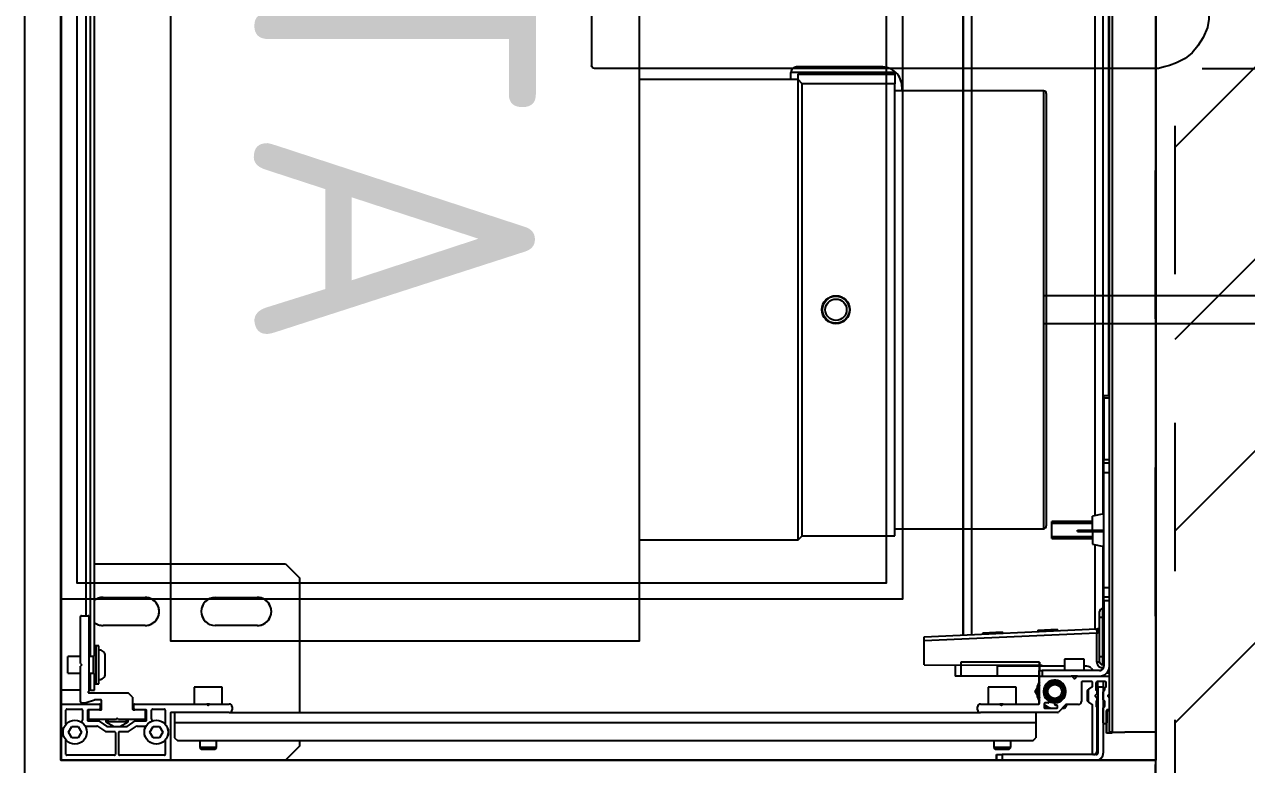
# Model space of a CAD drawing. Header units: centimetres. Extents: x 2191 to 12545, y -680 to 18662.
# Drawn here: x 10894.77 to 10938.32, y 4044.76 to 4071.12 of the extents above; entities that cross this region are included whole.
import ezdxf

# ---------------------------------------------------------------- set-up
doc = ezdxf.new("R2010")
doc.units = ezdxf.units.CM
doc.linetypes.add('Style de ligne -1', pattern=[0.41664, 0.20828, -0.20836])
doc.linetypes.add('VW-01', pattern=[0.41656, 0.20828, -0.20828])
for name, color, linetype in [('B Aménagement intérieur', 252, 'Continuous'), ('B Faux plafonds', 252, 'Continuous'), ('B Faux plafonds_Hatch', 252, 'Continuous'), ('B Général', 252, 'Continuous'), ('C ANNOTATIONS-prestations', 252, 'Continuous'), ('D SURFACES-shab', 252, 'Continuous'), ('F REMPLISSAGE-vert clair', 252, 'Continuous'), ('F REMPLISSAGE-vert foncé', 252, 'Continuous'), ('MTI900_Alu', 252, 'Continuous'), ('prlm-CHAUFF', 4, 'Continuous')]:
    doc.layers.add(name, color=color, linetype=linetype)
doc.styles.get("Standard").update_dxf_attribs({"font": 'isocp.shx', "height": 15})

# ---------------------------------------------------------------- blocks, each defined once
blk = doc.blocks.new('B 70.200_wc-2')
at = {"layer": 'B Général', "linetype": 'Continuous'}
for p, q in [((-24.9, 0.1), (24.9, 0.1)), ((25, -20.1), (25, 0))]:
    blk.add_line(p, q, dxfattribs=at)
at = {"layer": 'B Général', "linetype": 'Continuous', "flags": 128}
blk.add_lwpolyline([(-25, -20.1), (-24.9, -20.6), (-24.75, -20.9), (-24.55, -21.2), (-24.3, -21.45), (-23.9, -21.7), (-23.4, -21.85), (-23.15, -21.9), (23.25, -21.9), (23.55, -21.85), (23.9, -21.7), (24.2, -21.5), (24.45, -21.3), (24.65, -21.05), (24.8, -20.75), (24.9, -20.5), (24.95, -20.3), (25, -20.1)], dxfattribs=at)
at = {"layer": 'B Général', "linetype": 'Continuous'}
blk.add_arc((24.9, 0), 0.1, 0, 90, dxfattribs=at)
blk = doc.blocks.new('B 70.Groupe-2-1')
at = {"layer": 'B Général', "xscale": -1, "rotation": 270}
blk.add_blockref('B 70.200_wc-2', (35.5, 7.5), dxfattribs=at)
blk = doc.blocks.new('B 70.WC-plan-PMR')
at = {"layer": 'B Général', "linetype": 'Style de ligne -1', "ltscale": 25.4, "flags": 128}
blk.add_lwpolyline([(-114.5, 112.5), (15.5, 112.5), (15.5, 32.5), (-114.5, 32.5)], close=True, dxfattribs=at)
at = {"layer": 'B Général'}
blk.add_blockref('B 70.Groupe-2-1', (0, 0), dxfattribs=at)
blk = doc.blocks.new('B 70.Groupe-13-1')
at = {"layer": 'B Faux plafonds_Hatch', "linetype": 'Continuous'}
h = blk.add_hatch(dxfattribs=at)
h.set_pattern_fill('F_P__SOFFITE', color=256, style=0, pattern_type=2)
h.set_pattern_definition([(45, (0, 0.2205), (-3.5277778, 3.3072917), [])])
h.paths.add_polyline_path([(10935.773, 4134.411), (11065.081, 4134.411), (11065.081, 3989.561), (10935.773, 3989.561)])
at = {"layer": 'B Faux plafonds', "linetype": 'VW-01', "ltscale": 25.4, "flags": 128}
blk.add_lwpolyline([(10935.773, 4134.411), (11065.081, 4134.411), (11065.081, 3989.561), (10935.773, 3989.561)], close=True, dxfattribs=at)
at = {"layer": 'D SURFACES-shab', "lineweight": 18, "flags": 128}
blk.add_lwpolyline([(10935.081, 4134.34), (11065.081, 4134.34), (11065.081, 3989.561), (10935.081, 3989.561)], close=True, dxfattribs=at)
at = {"layer": 'B Général', "rotation": 180}
blk.add_blockref('B 70.WC-plan-PMR', (10950.581, 4102.061), dxfattribs=at)
blk = doc.blocks.new('B 70.Gaine 150_70')
at = {"layer": 'B Général', "linetype": 'Continuous'}
blk.add_line((18.5, 36.305), (-69, 36.305), dxfattribs=at)
at = {"layer": 'B Général', "linetype": 'Continuous', "flags": 128}
for points in [[(-70, 36.305), (19.5, 36.305), (19.5, -2.715), (-70, -2.715)], [(-70, -2.7), (-70, 36.3), (19.5, 36.3), (19.5, -2.7)]]:
    blk.add_lwpolyline(points, close=True, dxfattribs=at)
at = {"layer": 'C ANNOTATIONS-prestations'}
for p, q in [((18.5, 36.305), (18.5, 35.205)), ((18.5, 34.755), (18.5, 35.205)), ((-69, 34.755), (18.5, 34.755)), ((18.5, 34.655), (-69, 34.655)), ((6.5, 34.635), (-22.817, 34.635)), ((10.724, 34.435), (-22.75, 34.435)), ((6.5, 34.455), (6.5, 34.655)), ((6.6, 34.455), (6.5, 34.455)), ((6.6, 34.655), (6.6, 34.455)), ((6.6, 34.455), (8.783, 34.455)), ((8.783, 34.455), (8.783, 34.655)), ((8.918, 34.455), (8.783, 34.455)), ((8.918, 34.655), (8.918, 34.455)), ((9.25, 34.455), (8.918, 34.455)), ((9.25, 34.455), (9.25, 34.655)), ((13.35, 34.455), (9.25, 34.455)), ((10.72, 34.455), (10.8, 34.055)), ((11.3, 33.646), (11.3, 34.455)), ((11.35, 33.646), (11.35, 34.455)), ((11.8, 34.055), (11.88, 34.455)), ((14.1, 34.435), (11.876, 34.435)), ((13.35, 34.455), (13.35, 34.655)), ((13.682, 34.455), (13.35, 34.455)), ((13.682, 34.455), (13.682, 34.655)), ((13.817, 34.455), (13.682, 34.455)), ((13.817, 34.655), (13.817, 34.455)), ((13.817, 34.455), (16.15, 34.455)), ((14.1, 34.405), (14.1, 34.455)), ((14.4, 34.455), (14.4, 34.405)), ((15.8, 34.405), (15.8, 34.455)), ((16.1, 34.455), (16.1, 34.405)), ((16.4, 34.655), (16.4, 34.55)), ((16.5, 34.655), (16.5, 34.625)), ((16.5, 33.517), (16.5, 34.625)), ((16.7, 34.505), (16.7, 34.215)), ((16.7, 34.435), (16.9, 34.435)), ((16.87, 34.535), (16.73, 34.535)), ((16.9, 34.485), (16.9, 34.505)), ((17.001, 34.485), (16.9, 34.485)), ((16.9, 34.435), (19.25, 34.435)), ((16.9, 34.435), (16.9, 34.235)), ((16.96, 34.485), (16.999, 34.446)), ((16.999, 34.446), (17.037, 34.446)), ((17.345, 34.435), (17.06, 34.435)), ((17.129, 34.655), (17.179, 34.606)), ((17.164, 34.62), (17.236, 34.62)), ((17.221, 34.606), (17.271, 34.655)), ((17.368, 34.446), (17.401, 34.446)), ((17.401, 34.446), (17.44, 34.485)), ((17.576, 34.485), (17.404, 34.485)), ((18.17, 34.435), (17.635, 34.435)), ((17.7, 34.625), (17.7, 34.585)), ((17.73, 34.555), (17.73, 34.655)), ((17.73, 34.555), (18.17, 34.555)), ((18.53, 34.555), (17.73, 34.555)), ((18.2, 34.525), (18.2, 34.465)), ((18.5, 34.755), (18.53, 34.755)), ((18.5, 34.755), (18.5, 34.655)), ((18.53, 34.755), (18.53, 34.555)), ((-22.65, 34.135), (10.784, 34.135)), ((11.3, 34.055), (10.8, 34.055)), ((11, 34.055), (11, 32.605)), ((11.061, 34.055), (11.061, 32.605)), ((11.35, 34.055), (11.8, 34.055)), ((11.539, 34.055), (11.539, 32.605)), ((11.6, 32.605), (11.6, 34.055)), ((11.816, 34.135), (14.824, 34.135)), ((14.1, 34.405), (14.4, 34.405)), ((14.4, 34.305), (14.2, 34.305)), ((14.4, 34.405), (15.8, 34.405)), ((14.4, 34.305), (14.4, 34.405)), ((15.8, 34.305), (14.4, 34.305)), ((14.821, 34.198), (14.82, 34.21)), ((14.821, 34.198), (14.971, 34.205)), ((15.1, 28.055), (14.821, 34.198)), ((14.97, 34.21), (14.971, 34.205)), ((16, 34.205), (14.971, 34.205)), ((14.971, 34.205), (15.25, 28.055)), ((15.8, 34.405), (16.1, 34.405)), ((15.8, 34.305), (15.8, 34.405)), ((16, 34.305), (15.8, 34.305)), ((16, 34.305), (16, 34.205)), ((16.3, 34.305), (16.3, 32.255)), ((16.9, 34.235), (16.7, 34.235)), ((16.7, 34.025), (16.7, 33.685)), ((17.002, 34.185), (16.73, 34.185)), ((16.859, 34.055), (16.73, 34.055)), ((16.971, 33.918), (16.884, 34.042)), ((16.9, 34.235), (19.25, 34.235)), ((17, 34.235), (17, 34.185)), ((17.03, 34.205), (17.129, 34.205)), ((17.043, 34.185), (17.043, 34.235)), ((17.129, 34.205), (17.179, 34.156)), ((17.221, 34.156), (17.271, 34.205)), ((17.271, 34.205), (17.375, 34.205)), ((17.357, 34.185), (17.357, 34.235)), ((17.4, 34.185), (17.4, 34.235)), ((17.403, 34.185), (17.577, 34.185)), ((17.516, 34.042), (17.429, 33.918)), ((19.27, 34.055), (17.541, 34.055)), ((17.605, 34.205), (19.2, 34.205)), ((19.3, 34.185), (19.3, 30.835)), ((19.3, 34.105), (19.3, 34.085)), ((19.5, 34.185), (19.5, 30.835)), ((11.3, 33.51), (11.3, 33.646)), ((11.35, 33.646), (11.3, 33.646)), ((11.35, 33.51), (11.35, 33.646)), ((15.9, 33.755), (15.9, 33.055)), ((16.3, 33.755), (15.9, 33.755)), ((16.15, 33.852), (16.15, 33.755)), ((16.73, 33.655), (17.41, 33.655)), ((17.404, 33.905), (16.996, 33.905)), ((17, 33.905), (17, 33.875)), ((17, 33.875), (17.4, 33.875)), ((17, 33.875), (17.02, 33.855)), ((17.02, 33.855), (17.38, 33.855)), ((17.043, 33.855), (17.043, 33.905)), ((17.357, 33.855), (17.357, 33.905)), ((17.38, 33.855), (17.4, 33.875)), ((17.4, 33.875), (17.4, 33.905)), ((17.51, 33.555), (17.51, 33.127)), ((11.35, 33.51), (11.3, 33.51)), ((16.5, 33.517), (16.5, 33.293)), ((16.5, 32.185), (16.5, 33.293)), ((16.579, 33.426), (16.509, 33.496)), ((16.509, 33.314), (16.579, 33.384)), ((17.519, 33.106), (17.791, 32.834)), ((17.556, 33.113), (17.656, 33.055)), ((14.884, 32.805), (14.834, 32.803)), ((14.866, 32.101), (14.834, 32.803)), ((15.9, 33.055), (16.3, 33.055)), ((16.15, 33.055), (16.15, 32.155)), ((16.7, 32.899), (16.7, 32.511)), ((17.51, 32.705), (17.479, 32.705)), ((17.54, 32.775), (17.54, 32.735)), ((17.62, 32.805), (17.57, 32.805)), ((17.65, 32.355), (17.65, 32.775)), ((17.656, 33.055), (17.656, 32.969)), ((17.8, 32.813), (17.8, 30.055)), ((11.6, 32.605), (11, 32.605)), ((16.101, 28.055), (16.11, 32.255)), ((16.11, 32.255), (16.15, 32.257)), ((16.3, 32.255), (16.5, 32.255)), ((16.3, 32.155), (16.3, 32.255)), ((17.407, 32.495), (17.43, 32.495)), ((17.46, 32.465), (17.46, 32.355)), ((17.49, 32.325), (17.62, 32.325)), ((17.65, 32.351), (17.604, 32.325)), ((14.866, 32.101), (14.916, 32.104)), ((16, 32.155), (16, 29.355)), ((16, 32.155), (16.15, 32.155)), ((16.15, 32.155), (16.3, 32.155)), ((16.15, 32.155), (16.15, 30.655)), ((16.5, 32.155), (16.3, 32.155)), ((16.5, 32.185), (16.5, 32.155)), ((16.5, 32.155), (16.5, 30.655)), ((17.47, 32.155), (16.53, 32.155)), ((17.05, 32.005), (16.95, 32.063)), ((17.15, 32.063), (17.05, 32.005)), ((17.5, 30.867), (17.5, 32.125)), ((17.8, 32.035), (18.15, 32.035)), ((18.15, 32.035), (18.7, 32.035)), ((18.15, 1.335), (18.15, 32.035)), ((18.8, 31.935), (18.7, 32.035)), ((18.8, 1.435), (18.8, 31.935)), ((16.9, 31.335), (16.9, 30.335)), ((17.5, 31.335), (16.9, 31.335)), ((19.05, 31.135), (18.8, 31.135)), ((19.05, 31.135), (19.05, 30.535)), ((19.1, 31.085), (19.05, 31.135)), ((19.1, 30.585), (19.1, 31.085)), ((14.973, 30.843), (14.923, 30.841)), ((14.955, 30.139), (14.923, 30.841)), ((16.15, 30.655), (16.5, 30.655)), ((16.5, 30.655), (16.5, 29.355)), ((17.5, 30.867), (17.5, 30.743)), ((17.5, 30.055), (17.5, 30.743)), ((17.529, 30.826), (17.509, 30.846)), ((17.509, 30.764), (17.529, 30.784)), ((18.8, 30.535), (19.05, 30.535)), ((19.05, 30.535), (19.1, 30.585)), ((19.3, 30.835), (19.5, 30.835)), ((19.3, 30.635), (19.3, 30.835)), ((19.5, 30.635), (19.3, 30.635)), ((19.5, 30.835), (19.5, 30.635)), ((14.955, 30.139), (15.005, 30.142)), ((16.9, 30.335), (17.5, 30.335)), ((17.8, 3.285), (17.8, 30.055)), ((-22.475, 29.735), (15.024, 29.735)), ((17.7, 29.955), (17.6, 29.955)), ((-22.475, 29.435), (15.037, 29.435)), ((16, 29.355), (16.5, 29.355)), ((16.5, 29.355), (16.5, 29.155)), ((16.103, 29.155), (16.5, 29.155)), ((15.25, 28.055), (15.1, 28.055)), ((16.101, 28.055), (15.25, 28.055)), ((12.5, 5.285), (13, 5.785)), ((13, 5.785), (17.8, 5.785)), ((18.8, 5.785), (19, 5.785)), ((19, 5.785), (19.5, 5.285)), ((12.5, -1.515), (12.5, 5.285)), ((19.5, 5.285), (19.5, 1.155)), ((13.7, 2.785), (13.7, 4.285)), ((14.7, 4.285), (14.7, 2.785)), ((17.5, 2.585), (17.5, 3.285)), ((17.6, 3.385), (17.7, 3.385)), ((17.8, 3.285), (17.8, 1.215)), ((16.9, 3.035), (16.9, 2.035)), ((17.5, 3.035), (16.9, 3.035)), ((19.05, 2.835), (18.8, 2.835)), ((19.05, 2.835), (19.05, 2.235)), ((19.1, 2.785), (19.05, 2.835)), ((19.1, 2.285), (19.1, 2.785)), ((17.529, 2.556), (17.5, 2.585)), ((17.5, 2.585), (17.5, 2.485)), ((17.5, 2.485), (17.529, 2.514)), ((17.5, -0.085), (17.5, 2.485)), ((18.8, 2.235), (19.05, 2.235)), ((19.05, 2.235), (19.1, 2.285)), ((16.9, 2.035), (17.5, 2.035)), ((17.8, 1.335), (18.15, 1.335)), ((18.15, 1.335), (18.7, 1.335)), ((18.7, 1.335), (18.8, 1.435)), ((17.68, 0.545), (17.68, 0.975)), ((17.71, 1.005), (18.217, 1.005)), ((17.83, 1.185), (19.47, 1.185)), ((18.3, 0.8), (18.5, 0.916)), ((18.5, 0.916), (18.7, 0.8)), ((18.783, 1.005), (19.29, 1.005)), ((19.32, 0.975), (19.32, -0.625)), ((19.5, 1.155), (19.5, -2.685)), ((18.03, 0.515), (17.71, 0.515)), ((18.3, 0.57), (18.3, 0.8)), ((18.5, 0.454), (18.3, 0.57)), ((18.7, 0.57), (18.5, 0.454)), ((18.7, 0.8), (18.7, 0.57)), ((13.7, -1.215), (13.7, 0.285)), ((14.7, 0.285), (14.7, -1.215)), ((17.7, 0.305), (17.7, -0.085)), ((18.07, 0.335), (17.73, 0.335)), ((17.73, 0.285), (18.02, 0.285)), ((18.05, 0.255), (18.05, -0.665)), ((18.1, -0.065), (18.1, 0.305)), ((18.28, -0.001), (18.28, 0.321)), ((17.25, -0.165), (17.1, -0.315)), ((17.1, -1.715), (17.1, -0.315)), ((17.25, -0.165), (17.67, -0.165)), ((17.67, -0.115), (17.53, -0.115)), ((17.7, -0.135), (17.7, -0.085)), ((18.127, -0.315), (18.05, -0.315)), ((18.05, -0.392), (18.171, -0.392)), ((18.295, -0.357), (18.1, -0.065)), ((18.127, -0.315), (18.127, -1.115)), ((18.3, -0.615), (18.127, -0.315)), ((18.48, -0.311), (18.285, -0.018)), ((18.3, -1.056), (18.3, -0.374)), ((18.48, -0.625), (18.48, -0.311)), ((18.05, -0.665), (18, -0.715)), ((18, -0.715), (18.05, -0.765)), ((18.05, -0.765), (18.05, -1.685)), ((18.127, -1.115), (18.3, -0.815)), ((18.48, -1.11), (18.48, -0.805)), ((19.29, -0.655), (18.51, -0.655)), ((18.51, -0.775), (19.29, -0.775)), ((19.32, -0.805), (19.32, -2.505)), ((16.425, -1.135), (15.775, -1.135)), ((17.35, -1.295), (17.35, -1.51)), ((17.67, -1.265), (17.38, -1.265)), ((17.7, -1.345), (17.7, -1.295)), ((18.05, -1.038), (18.171, -1.038)), ((18.05, -1.115), (18.127, -1.115)), ((18.105, -1.357), (18.295, -1.073)), ((18.285, -1.412), (18.475, -1.127)), ((15.8, -1.665), (-66.3, -1.665)), ((15.75, -1.515), (-66.25, -1.515)), ((14.38, -1.715), (17.04, -1.715)), ((16.78, -1.365), (15.42, -1.365)), ((15.42, -1.365), (15.42, -1.465)), ((16.78, -1.465), (15.42, -1.465)), ((15.42, -1.465), (15.42, -1.515)), ((15.7, -1.465), (15.8, -1.565)), ((15.8, -1.565), (16.4, -1.565)), ((15.8, -1.565), (15.8, -1.715)), ((16.4, -1.565), (16.5, -1.465)), ((16.4, -1.715), (16.4, -1.565)), ((17, -1.665), (16.4, -1.665)), ((17, -1.515), (16.45, -1.515)), ((16.78, -1.465), (16.78, -1.365)), ((16.78, -1.515), (16.78, -1.465)), ((17, -1.665), (17, -1.515)), ((17, -1.665), (17, -1.715)), ((17.448, -1.81), (17.352, -1.52)), ((17.5, -2.685), (17.5, -1.345)), ((17.53, -1.315), (17.67, -1.315)), ((17.7, -1.345), (17.7, -1.735)), ((18.02, -1.715), (17.73, -1.715)), ((18.1, -1.735), (18.1, -1.374)), ((18.28, -1.851), (18.28, -1.429)), ((14.35, -1.815), (-64.85, -1.815)), ((14.35, -1.985), (14.35, -1.745)), ((16.05, -2.015), (14.38, -2.015)), ((15.8, -2.015), (15.8, -2.465)), ((16.05, -2.015), (16.1, -1.965)), ((16.1, -1.965), (16.15, -2.015)), ((17.42, -2.015), (16.15, -2.015)), ((16.4, -2.465), (16.4, -2.015)), ((17, -2.015), (17, -2.715)), ((17.45, -1.985), (17.45, -1.82)), ((17.68, -2.505), (17.68, -1.975)), ((17.71, -1.945), (18.056, -1.945)), ((17.73, -1.765), (18.07, -1.765)), ((18.3, -2.1), (18.5, -1.984)), ((18.3, -2.33), (18.3, -2.1)), ((18.5, -1.984), (18.7, -2.1)), ((18.7, -2.1), (18.7, -2.33)), ((16.4, -2.465), (15.8, -2.465)), ((18.217, -2.535), (17.71, -2.535)), ((18.5, -2.446), (18.3, -2.33)), ((18.7, -2.33), (18.5, -2.446)), ((19.29, -2.535), (18.783, -2.535)), ((17, -2.715), (-67.5, -2.715)), ((17.53, -2.715), (17, -2.715)), ((19.47, -2.715), (17.53, -2.715)), ((19.5, -2.715), (19.47, -2.715)), ((19.5, -2.685), (19.5, -2.715))]:
    blk.add_line(p, q, dxfattribs=at)
at = {"layer": 'C ANNOTATIONS-prestations', "flags": 128}
for points in [[(16, 34.205, 0.227222), (16.156, 34.28, 0.227222), (16.195, 34.448)], [(16.5, 34.305, 0.198912), (16.397, 34.552, 0.198912), (16.15, 34.655)], [(16.3, 34.305, 0.198912), (16.256, 34.411, 0.198912), (16.15, 34.455)], [(16.53, 34.655, 0.198912), (16.509, 34.646, 0.198912), (16.5, 34.625)], [(16.73, 34.535, 0.198912), (16.709, 34.526, 0.198912), (16.7, 34.505)], [(16.9, 34.505, 0.198912), (16.891, 34.526, 0.198912), (16.87, 34.535)], [(17, 34.435, 0.013224), (17, 34.44, 0.013224), (16.999, 34.446)], [(17.03, 34.46, 0.17724), (17.02, 34.478, 0.17724), (17.001, 34.485)], [(17.03, 34.46, 0.17724), (17.041, 34.442, 0.17724), (17.06, 34.435)], [(17.179, 34.606, 0.198912), (17.2, 34.597, 0.198912), (17.221, 34.606)], [(17.345, 34.435, 0.17724), (17.364, 34.442, 0.17724), (17.375, 34.46)], [(17.404, 34.485, 0.17724), (17.385, 34.478, 0.17724), (17.375, 34.46)], [(17.401, 34.446, 0.013224), (17.4, 34.44, 0.013224), (17.4, 34.435)], [(17.605, 34.46, 0.17724), (17.595, 34.478, 0.17724), (17.576, 34.485)], [(17.605, 34.46, 0.17724), (17.616, 34.442, 0.17724), (17.635, 34.435)], [(17.7, 34.625, 0.198912), (17.691, 34.646, 0.198912), (17.67, 34.655)], [(17.7, 34.585, 0.198912), (17.709, 34.564, 0.198912), (17.73, 34.555)], [(18.2, 34.525, 0.198912), (18.191, 34.546, 0.198912), (18.17, 34.555)], [(18.17, 34.435, 0.198912), (18.191, 34.444, 0.198912), (18.2, 34.465)], [(19.5, 34.185, 0.198912), (19.427, 34.362, 0.198912), (19.25, 34.435)], [(14.1, 34.405, 0.198912), (14.129, 34.334, 0.198912), (14.2, 34.305)], [(14.82, 34.21, 0.193016), (14.789, 34.277, 0.193016), (14.72, 34.305)], [(16, 34.305, 0.198912), (16.071, 34.334, 0.198912), (16.1, 34.405)], [(16.222, 34.005, 0.109774), (16.169, 33.936, 0.109774), (16.15, 33.852)], [(16.222, 34.005, 0.028434), (16.263, 34.044, 0.028434), (16.3, 34.087)], [(16.7, 34.215, 0.198912), (16.709, 34.194, 0.198912), (16.73, 34.185)], [(16.73, 34.055, 0.198912), (16.709, 34.046, 0.198912), (16.7, 34.025)], [(16.884, 34.042, 0.120588), (16.873, 34.052, 0.120588), (16.859, 34.055)], [(17.002, 34.185, 0.155096), (17.019, 34.191, 0.155096), (17.03, 34.205)], [(17.179, 34.156, 0.198912), (17.2, 34.147, 0.198912), (17.221, 34.156)], [(17.375, 34.205, 0.155096), (17.386, 34.191, 0.155096), (17.403, 34.185)], [(17.541, 34.055, 0.120588), (17.527, 34.052, 0.120588), (17.516, 34.042)], [(17.577, 34.185, 0.155096), (17.594, 34.191, 0.155096), (17.605, 34.205)], [(19.3, 34.105, 0.198912), (19.271, 34.176, 0.198912), (19.2, 34.205)], [(19.3, 34.185, 0.198912), (19.285, 34.22, 0.198912), (19.25, 34.235)], [(19.27, 34.055, 0.198912), (19.291, 34.064, 0.198912), (19.3, 34.085)], [(16.7, 33.685, 0.198912), (16.709, 33.664, 0.198912), (16.73, 33.655)], [(16.971, 33.918, 0.120588), (16.982, 33.908, 0.120588), (16.996, 33.905)], [(17.404, 33.905, 0.120588), (17.418, 33.908, 0.120588), (17.429, 33.918)], [(17.51, 33.555, 0.198912), (17.481, 33.626, 0.198912), (17.41, 33.655)], [(16.5, 33.517, 0.098491), (16.502, 33.506, 0.098491), (16.509, 33.496)], [(16.509, 33.314, 0.098491), (16.502, 33.304, 0.098491), (16.5, 33.293)], [(16.579, 33.384, 0.198912), (16.588, 33.405, 0.198912), (16.579, 33.426)], [(17.449, 32.733, 0.366532), (17.088, 33.103, 0.366532), (16.664, 32.808, 0.366532), (16.884, 32.341, 0.366532), (17.382, 32.482)], [(17.633, 32.992, 0.041018), (17.579, 33.083, 0.041018), (17.51, 33.164)], [(17.51, 33.127, 0.098491), (17.512, 33.116, 0.098491), (17.519, 33.106)], [(17.382, 32.482, 0.082935), (17.436, 32.602, 0.082935), (17.449, 32.733)], [(17.449, 32.733, 0.189855), (17.458, 32.713, 0.189855), (17.479, 32.705)], [(17.51, 32.705, 0.198912), (17.531, 32.714, 0.198912), (17.54, 32.735)], [(17.514, 32.325, 0.104675), (17.628, 32.546, 0.104675), (17.643, 32.794)], [(17.57, 32.805, 0.198912), (17.549, 32.796, 0.198912), (17.54, 32.775)], [(17.65, 32.775, 0.198912), (17.641, 32.796, 0.198912), (17.62, 32.805)], [(17.8, 32.813, 0.098491), (17.798, 32.824, 0.098491), (17.791, 32.834)], [(17.407, 32.495, 0.122946), (17.393, 32.491, 0.122946), (17.382, 32.482)], [(17.46, 32.465, 0.198912), (17.451, 32.486, 0.198912), (17.43, 32.495)], [(17.46, 32.355, 0.198912), (17.469, 32.334, 0.198912), (17.49, 32.325)], [(17.577, 32.325, 0.02871), (17.617, 32.388, 0.02871), (17.65, 32.455)], [(17.62, 32.325, 0.198912), (17.641, 32.334, 0.198912), (17.65, 32.355)], [(16.5, 32.185, 0.198912), (16.509, 32.164, 0.198912), (16.53, 32.155)], [(16.704, 32.155, 0.14145), (17.05, 32.055, 0.14145), (17.396, 32.155)], [(16.81, 32.155, 0.103148), (17.05, 32.105, 0.103148), (17.29, 32.155)], [(17.5, 32.125, 0.198912), (17.491, 32.146, 0.198912), (17.47, 32.155)], [(17.5, 30.867, 0.098491), (17.502, 30.856, 0.098491), (17.509, 30.846)], [(17.509, 30.764, 0.098491), (17.502, 30.754, 0.098491), (17.5, 30.743)], [(17.529, 30.784, 0.198912), (17.538, 30.805, 0.198912), (17.529, 30.826)], [(17.5, 30.055, 0.198912), (17.529, 29.984, 0.198912), (17.6, 29.955)], [(17.7, 29.955, 0.198912), (17.771, 29.984, 0.198912), (17.8, 30.055)], [(14.7, 4.285, 0.414214), (14.2, 4.785, 0.414214), (13.7, 4.285)], [(17.6, 3.385, 0.198912), (17.529, 3.356, 0.198912), (17.5, 3.285)], [(17.8, 3.285, 0.198912), (17.771, 3.356, 0.198912), (17.7, 3.385)], [(13.7, 2.785, 0.414214), (14.2, 2.285, 0.414214), (14.7, 2.785)], [(17.529, 2.514, 0.198912), (17.538, 2.535, 0.198912), (17.529, 2.556)], [(17.71, 1.005, 0.198912), (17.689, 0.996, 0.198912), (17.68, 0.975)], [(17.8, 1.215, 0.198912), (17.809, 1.194, 0.198912), (17.83, 1.185)], [(18.22, 1.005, 0.01196), (18.219, 1.005, 0.01196), (18.217, 1.005)], [(18.783, 1.005, 0.01196), (18.781, 1.005, 0.01196), (18.78, 1.005)], [(19.32, 0.975, 0.198912), (19.311, 0.996, 0.198912), (19.29, 1.005)], [(19.5, 1.155, 0.198912), (19.491, 1.176, 0.198912), (19.47, 1.185)], [(14.7, 0.285, 0.414214), (14.2, 0.785, 0.414214), (13.7, 0.285)], [(17.68, 0.545, 0.198912), (17.689, 0.524, 0.198912), (17.71, 0.515)], [(18.03, 0.515, 0.095961), (18.068, 0.522, 0.095961), (18.099, 0.543)], [(17.73, 0.335, 0.198912), (17.709, 0.326, 0.198912), (17.7, 0.305)], [(17.73, 0.285, 0.198912), (17.709, 0.276, 0.198912), (17.7, 0.255)], [(18.05, 0.255, 0.198912), (18.041, 0.276, 0.198912), (18.02, 0.285)], [(18.1, 0.305, 0.198912), (18.091, 0.326, 0.198912), (18.07, 0.335)], [(17.5, -0.085, 0.198912), (17.509, -0.106, 0.198912), (17.53, -0.115)], [(17.67, -0.115, 0.198912), (17.691, -0.106, 0.198912), (17.7, -0.085)], [(17.67, -0.165, 0.198912), (17.691, -0.156, 0.198912), (17.7, -0.135)], [(18.28, -0.001, 0.073633), (18.281, -0.01, 0.073633), (18.285, -0.018)], [(18.3, -0.374, 0.073633), (18.299, -0.365, 0.073633), (18.295, -0.357)], [(18.48, -0.625, 0.198912), (18.489, -0.646, 0.198912), (18.51, -0.655)], [(18.51, -0.775, 0.198912), (18.489, -0.784, 0.198912), (18.48, -0.805)], [(19.29, -0.655, 0.198912), (19.311, -0.646, 0.198912), (19.32, -0.625)], [(19.32, -0.805, 0.198912), (19.311, -0.784, 0.198912), (19.29, -0.775)], [(13.7, -1.215, 0.080612), (13.726, -1.373, 0.080612), (13.8, -1.515)], [(14.6, -1.515, 0.080612), (14.674, -1.373, 0.080612), (14.7, -1.215)], [(15.775, -1.135, 0.218554), (15.623, -1.205, 0.218554), (15.577, -1.365)], [(16.623, -1.365, 0.218554), (16.577, -1.205, 0.218554), (16.425, -1.135)], [(17.38, -1.265, 0.198912), (17.359, -1.274, 0.198912), (17.35, -1.295)], [(17.7, -1.295, 0.198912), (17.691, -1.274, 0.198912), (17.67, -1.265)], [(18.295, -1.073, 0.073633), (18.299, -1.065, 0.073633), (18.3, -1.056)], [(18.475, -1.127, 0.073633), (18.479, -1.119, 0.073633), (18.48, -1.11)], [(14.38, -1.715, 0.198912), (14.359, -1.724, 0.198912), (14.35, -1.745)], [(15.577, -1.36, 0.003145), (15.576, -1.362, 0.003145), (15.576, -1.365)], [(16.624, -1.365, 0.003145), (16.624, -1.362, 0.003145), (16.623, -1.36)], [(17.04, -1.715, 0.414214), (17.07, -1.745, 0.414214), (17.1, -1.715)], [(17.35, -1.51, 0.040241), (17.35, -1.515, 0.040241), (17.352, -1.52)], [(17.53, -1.315, 0.198912), (17.509, -1.324, 0.198912), (17.5, -1.345)], [(17.7, -1.345, 0.198912), (17.691, -1.324, 0.198912), (17.67, -1.315)], [(17.7, -1.685, 0.198912), (17.709, -1.706, 0.198912), (17.73, -1.715)], [(17.7, -1.735, 0.198912), (17.709, -1.756, 0.198912), (17.73, -1.765)], [(18.02, -1.715, 0.198912), (18.041, -1.706, 0.198912), (18.05, -1.685)], [(18.07, -1.765, 0.198912), (18.091, -1.756, 0.198912), (18.1, -1.735)], [(18.105, -1.357, 0.073633), (18.101, -1.365, 0.073633), (18.1, -1.374)], [(18.285, -1.412, 0.073633), (18.281, -1.42, 0.073633), (18.28, -1.429)], [(14.35, -1.985, 0.198912), (14.359, -2.006, 0.198912), (14.38, -2.015)], [(17.42, -2.015, 0.198912), (17.441, -2.006, 0.198912), (17.45, -1.985)], [(17.45, -1.82, 0.040241), (17.45, -1.815, 0.040241), (17.448, -1.81)], [(17.71, -1.945, 0.198912), (17.689, -1.954, 0.198912), (17.68, -1.975)], [(18.14, -1.99, 0.123554), (18.104, -1.957, 0.123554), (18.056, -1.945)], [(17.68, -2.505, 0.198912), (17.689, -2.526, 0.198912), (17.71, -2.535)], [(18.217, -2.535, 0.01196), (18.219, -2.535, 0.01196), (18.22, -2.535)], [(18.78, -2.535, 0.01196), (18.781, -2.535, 0.01196), (18.783, -2.535)], [(19.29, -2.535, 0.198912), (19.311, -2.526, 0.198912), (19.32, -2.505)], [(17.5, -2.685, 0.198912), (17.509, -2.706, 0.198912), (17.53, -2.715)], [(19.47, -2.715, 0.198912), (19.491, -2.706, 0.198912), (19.5, -2.685)]]:
    blk.add_lwpolyline(points, format="xyb", dxfattribs=at)
at = {"layer": 'C ANNOTATIONS-prestations'}
for centre, radius in [((17.05, 32.705), 0.35), ((17.05, 32.705), 0.3), ((17.05, 32.705), 0.25), ((18.5, 0.685), 0.425), ((18.5, -2.215), 0.425)]:
    blk.add_circle(centre, radius, dxfattribs=at)
for points, knots in [([(14.97, 34.21), (14.97, 34.21), (14.968, 34.222), (14.956, 34.239), (14.941, 34.252), (14.921, 34.265), (14.896, 34.276), (14.867, 34.286), (14.818, 34.298), (14.754, 34.305), (14.724, 34.305), (14.722, 34.305), (14.72, 34.305)], [0, 0, 0, 1, 2, 3, 4, 5, 6, 7, 8, 9, 9, 10, 10, 10]), ([(14.82, 34.21), (14.82, 34.209), (14.821, 34.209), (14.822, 34.209), (14.824, 34.208), (14.833, 34.207), (14.852, 34.207), (14.88, 34.207), (14.931, 34.208), (14.968, 34.209), (14.969, 34.209), (14.97, 34.21)], [0, 0, 0, 1, 2, 3, 4, 5, 6, 7, 8, 8, 9, 9, 9])]:
    blk.add_open_spline(points, degree=2, knots=knots, dxfattribs=at)
blk = doc.blocks.new('B 70.MTI900_Alu_390')
at = {"layer": 'MTI900_Alu', "color": 1, "linetype": 'Continuous'}
for p, q in [((-4.475, 0), (-4.472, 0)), ((-4.475, -0.003), (-4.475, 0)), ((-4.472, 0), (-4.278, 0)), ((-4.278, 0), (-4.225, 0)), ((-4.225, 0), (4.225, 0)), ((-4.225, -0.07), (-4.225, 0)), ((-4.475, -0.387), (-4.475, -0.003)), ((-4.457, -0.191), (-4.457, -0.021)), ((-4.454, -0.018), (-4.4033, -0.018)), ((-4.395, -0.0385), (-4.375, -0.0269)), ((-4.395, -0.0615), (-4.395, -0.0385)), ((-4.375, -0.0269), (-4.355, -0.0385)), ((-4.355, -0.0385), (-4.355, -0.0615)), ((-4.3467, -0.018), (-4.296, -0.018)), ((-4.293, -0.021), (-4.293, -0.074)), ((-4.275, -0.003), (-4.275, -0.137)), ((-4.165, -0.025), (-4.105, -0.025)), ((-4.165, -0.025), (-4.165, -0.07)), ((-4.105, -0.07), (-4.105, -0.025)), ((-4.375, -0.0731), (-4.395, -0.0615)), ((-4.355, -0.0615), (-4.375, -0.0731)), ((-4.353, -0.0864), (-4.353, -0.1286)), ((-4.296, -0.077), (-4.3306, -0.077)), ((-4.27, -0.073), (-4.27, -0.0895)), ((-4.267, -0.07), (-4.14, -0.07)), ((-4.135, -0.075), (-4.14, -0.07)), ((-4.13, -0.07), (-4.135, -0.075)), ((-4.13, -0.07), (-3.963, -0.07)), ((-3.96, -0.073), (-3.96, -0.097)), ((-4.3535, -0.1303), (-4.3725, -0.1588)), ((-4.335, -0.098), (-4.335, -0.1341)), ((-4.298, -0.095), (-4.332, -0.095)), ((-4.33, -0.195), (-4.33, -0.103)), ((-4.327, -0.1), (-4.298, -0.1)), ((-4.295, -0.137), (-4.295, -0.098)), ((-4.2698, -0.0905), (-4.2602, -0.1195)), ((-4.26, -0.142), (-4.26, -0.1205)), ((-4.235, -0.1), (-4.235, -0.24)), ((-3.963, -0.1), (-4.229, -0.1)), ((-4.225, -0.105), (-4.225, -0.1)), ((-4.225, -0.105), (-4.165, -0.105)), ((-4.225, -0.105), (-4.225, -0.12)), ((-4.225, -0.12), (-4.17, -0.12)), ((-4.203, -0.12), (-4.203, -0.125)), ((-4.203, -0.125), (-4.067, -0.125)), ((-4.203, -0.125), (-4.203, -0.135)), ((-4.165, -0.115), (-4.175, -0.125)), ((-4.165, -0.1), (-4.165, -0.115)), ((-4.105, -0.115), (-4.165, -0.115)), ((-4.105, -0.115), (-4.105, -0.1)), ((-4.105, -0.105), (4.105, -0.105)), ((-4.095, -0.125), (-4.105, -0.115)), ((-4.1, -0.12), (4.1, -0.12)), ((-4.067, -0.125), (-4.067, -0.12)), ((-4.067, -0.135), (-4.067, -0.125)), ((-3.96, -0.09), (3.96, -0.09)), ((-3.775, -0.12), (-3.775, -0.8)), ((-4.373, -0.1605), (-4.373, -0.191)), ((-4.3377, -0.16), (-4.355, -0.19)), ((-4.355, -0.1659), (-4.355, -0.2341)), ((-4.3355, -0.1358), (-4.3545, -0.1642)), ((-4.33, -0.1677), (-4.3421, -0.1677)), ((-4.3377, -0.24), (-4.3377, -0.16)), ((-4.33, -0.16), (-4.3377, -0.16)), ((-4.295, -0.137), (-4.295, -0.142)), ((-4.278, -0.14), (-4.292, -0.14)), ((-4.292, -0.145), (-4.263, -0.145)), ((-4.203, -0.135), (-4.067, -0.135)), ((-4.1675, -0.158), (-4.1025, -0.158)), ((-3.995, -0.3), (-3.995, -0.15)), ((-3.895, -0.15), (-3.895, -0.3)), ((-4.457, -0.369), (-4.457, -0.209)), ((-4.376, -0.194), (-4.454, -0.194)), ((-4.454, -0.206), (-4.376, -0.206)), ((-4.373, -0.209), (-4.373, -0.2404)), ((-4.355, -0.21), (-4.3377, -0.24)), ((-4.325, -0.2), (-4.33, -0.195)), ((-4.33, -0.205), (-4.325, -0.2)), ((-4.33, -0.297), (-4.33, -0.205)), ((-4.373, -0.2404), (-4.3535, -0.2697)), ((-4.3545, -0.2358), (-4.335, -0.265)), ((-4.33, -0.2323), (-4.3421, -0.2323)), ((-4.3377, -0.24), (-4.33, -0.24)), ((-4.295, -0.258), (-4.295, -0.263)), ((-4.25, -0.255), (-4.292, -0.255)), ((-4.292, -0.26), (-4.278, -0.26)), ((-4.25, -0.255), (-4.235, -0.24)), ((-4.353, -0.2714), (-4.353, -0.3036)), ((-4.335, -0.265), (-4.335, -0.302)), ((-4.298, -0.3), (-4.327, -0.3)), ((-4.295, -0.302), (-4.295, -0.263)), ((-4.275, -0.263), (-4.275, -0.52)), ((-4.395, -0.3285), (-4.375, -0.3169)), ((-4.395, -0.3515), (-4.395, -0.3285)), ((-4.375, -0.3169), (-4.355, -0.3285)), ((-4.355, -0.3285), (-4.355, -0.3515)), ((-4.332, -0.305), (-4.298, -0.305)), ((-4.328, -0.323), (-4.296, -0.323)), ((-4.293, -0.326), (-4.293, -0.369)), ((-4.475, -0.8), (-4.475, -0.387)), ((-4.308, -0.39), (-4.472, -0.39)), ((-4.4033, -0.372), (-4.454, -0.372)), ((-4.375, -0.3631), (-4.395, -0.3515)), ((-4.355, -0.3515), (-4.375, -0.3631)), ((-4.296, -0.372), (-4.3467, -0.372)), ((-4.395, -0.405), (-4.405, -0.415)), ((-4.405, -0.415), (-4.405, -3.465)), ((-4.34, -0.405), (-4.395, -0.405)), ((-4.305, -0.405), (-4.34, -0.405)), ((-4.34, -0.405), (-4.34, -3.475)), ((-4.305, -0.6), (-4.305, -0.393)), ((-4.215, -0.475), (-4.275, -0.475)), ((-4.215, -0.575), (-4.215, -0.475)), ((-4.43, -0.495), (-4.435, -0.5)), ((-4.435, -0.5), (-4.435, -0.55)), ((-4.43, -0.555), (-4.43, -0.495)), ((-4.405, -0.495), (-4.43, -0.495)), ((-4.275, -0.52), (-4.2779, -0.5229)), ((-4.275, -0.53), (-4.275, -0.52)), ((-4.435, -0.55), (-4.43, -0.555)), ((-4.43, -0.555), (-4.405, -0.555)), ((-4.2779, -0.5271), (-4.275, -0.53)), ((-4.275, -0.53), (-4.275, -0.6)), ((-3.995, -0.7), (-3.995, -0.55)), ((-3.895, -0.55), (-3.895, -0.7)), ((-4.305, -0.6), (-4.305, -3.277)), ((-4.275, -0.575), (-4.215, -0.575)), ((-4.285, -0.61), (-4.295, -0.61)), ((-4.425, -0.85), (-4.475, -0.8)), ((-3.775, -0.8), (-3.825, -0.85)), ((-4.405, -0.85), (-4.425, -0.85)), ((-3.825, -0.85), (-4.305, -0.85)), ((-4.1351, -3.077), (-4.136, -3.497)), ((-4.1351, -3.077), (-4.05, -3.077)), ((-4.0221, -3.692), (-4.05, -3.077)), ((-4.05, -3.077), (-4.035, -3.077)), ((-4.035, -3.077), (-4.0071, -3.6913)), ((-4.175, -3.207), (-4.175, -3.187)), ((-4.1353, -3.187), (-4.175, -3.187)), ((-4.175, -3.337), (-4.175, -3.207)), ((-4.125, -3.207), (-4.175, -3.207)), ((-4.125, -3.487), (-4.125, -3.207)), ((-0.2775, -3.215), (-4.0287, -3.215)), ((-0.2775, -3.245), (-4.0274, -3.245)), ((-4.305, -3.5528), (-4.305, -3.277)), ((-4.295, -3.267), (-4.285, -3.267)), ((-4.275, -3.277), (-4.275, -3.3458)), ((-4.215, -3.305), (-4.275, -3.305)), ((-4.215, -3.405), (-4.215, -3.305)), ((-4.0205, -3.2854), (-4.0255, -3.2857)), ((-4.0205, -3.2854), (-4.0173, -3.3556)), ((-4.475, -3.355), (-4.475, -3.335)), ((-4.475, -3.335), (-4.455, -3.335)), ((-4.455, -3.335), (-4.455, -3.355)), ((-4.43, -3.325), (-4.435, -3.33)), ((-4.435, -3.33), (-4.435, -3.38)), ((-4.43, -3.385), (-4.43, -3.325)), ((-4.405, -3.325), (-4.43, -3.325)), ((-4.2759, -3.3479), (-4.2779, -3.3499)), ((-4.275, -3.3582), (-4.275, -3.3458)), ((-4.175, -3.487), (-4.175, -3.337)), ((-4.14, -3.337), (-4.175, -3.337)), ((-4.14, -3.487), (-4.14, -3.337)), ((-4.475, -3.69), (-4.475, -3.355)), ((-4.455, -3.355), (-4.475, -3.355)), ((-4.455, -3.69), (-4.455, -3.355)), ((-4.435, -3.38), (-4.43, -3.385)), ((-4.43, -3.385), (-4.405, -3.385)), ((-4.2779, -3.3541), (-4.2759, -3.3561)), ((-4.275, -3.3582), (-4.275, -3.484)), ((-4.0223, -3.3558), (-4.0173, -3.3556)), ((-4.275, -3.405), (-4.215, -3.405)), ((-4.405, -3.465), (-4.395, -3.475)), ((-4.34, -3.475), (-4.395, -3.475)), ((-4.305, -3.475), (-4.34, -3.475)), ((-4.24, -3.4778), (-4.23, -3.472)), ((-4.23, -3.472), (-4.22, -3.4778)), ((-4.0116, -3.4816), (-4.0166, -3.4819)), ((-4.0116, -3.4816), (-4.0084, -3.5518)), ((-4.29, -3.5066), (-4.2854, -3.504)), ((-4.29, -3.507), (-4.29, -3.549)), ((-4.274, -3.504), (-4.287, -3.504)), ((-4.272, -3.487), (-4.178, -3.487)), ((-4.271, -3.518), (-4.271, -3.507)), ((-4.2657, -3.521), (-4.268, -3.521)), ((-4.195, -3.5614), (-4.195, -3.5226)), ((-4.175, -3.49), (-4.175, -3.487)), ((-4.175, -3.487), (-4.155, -3.487)), ((-4.175, -3.49), (-4.175, -3.6008)), ((-4.155, -3.497), (-4.175, -3.497)), ((-4.14, -3.487), (-4.155, -3.487)), ((-4.155, -3.487), (-4.155, -3.497)), ((-4.155, -3.702), (-4.155, -3.497)), ((-4.125, -3.487), (-4.14, -3.487)), ((-4.14, -3.577), (-4.14, -3.487)), ((-4.136, -3.497), (-4.14, -3.4972)), ((-4.2769, -3.5821), (-4.3041, -3.5549)), ((-4.2906, -3.577), (-4.2906, -3.5684)), ((-4.287, -3.552), (-4.282, -3.552)), ((-4.279, -3.549), (-4.279, -3.545)), ((-4.276, -3.542), (-4.2729, -3.542)), ((-4.0134, -3.552), (-4.0084, -3.5518)), ((-3.685, -3.532), (-3.625, -3.532)), ((-3.685, -3.532), (-3.685, -3.677)), ((-3.6789, -3.677), (-3.6789, -3.532)), ((-3.6311, -3.677), (-3.6311, -3.532)), ((-3.625, -3.677), (-3.625, -3.532)), ((-4.2806, -3.5828), (-4.2906, -3.577)), ((-4.276, -3.627), (-4.276, -3.5842)), ((-4.1759, -3.6029), (-4.1829, -3.6099)), ((-4.1829, -3.6141), (-4.1759, -3.6211)), ((-4.175, -3.6232), (-4.175, -3.6008)), ((-4.115, -3.577), (-4.155, -3.577)), ((-4.115, -3.647), (-4.115, -3.577)), ((-4.198, -3.637), (-4.266, -3.637)), ((-4.263, -3.657), (-4.265, -3.659)), ((-4.227, -3.657), (-4.263, -3.657)), ((-4.2607, -3.657), (-4.2607, -3.662)), ((-4.2293, -3.657), (-4.2293, -3.662)), ((-4.225, -3.659), (-4.227, -3.657)), ((-4.195, -3.674), (-4.195, -3.64)), ((-4.175, -3.6232), (-4.175, -3.734)), ((-4.155, -3.647), (-4.115, -3.647)), ((-4.14, -3.6567), (-4.14, -3.647)), ((-3.66, -3.6225), (-3.655, -3.6225)), ((-3.66, -3.6225), (-3.66, -3.6361)), ((-3.66, -3.6361), (-3.655, -3.6361)), ((-3.66, -3.6361), (-3.66, -3.717)), ((-3.655, -3.6225), (-3.655, -3.6361)), ((-3.655, -3.6361), (-3.655, -3.717)), ((-4.455, -3.682), (-4.455, -3.68)), ((-4.452, -3.677), (-4.2791, -3.677)), ((-4.215, -3.695), (-4.45, -3.695)), ((-4.2855, -3.692), (-4.445, -3.692)), ((-4.2653, -3.69), (-4.2827, -3.69)), ((-4.2766, -3.6757), (-4.2679, -3.6633)), ((-4.2654, -3.662), (-4.2246, -3.662)), ((-4.225, -3.659), (-4.265, -3.659)), ((-4.265, -3.659), (-4.265, -3.662)), ((-4.265, -3.69), (-4.265, -3.695)), ((-4.2521, -3.692), (-4.2625, -3.692)), ((-4.2607, -3.69), (-4.2607, -3.695)), ((-4.2471, -3.6871), (-4.2521, -3.692)), ((-4.2379, -3.692), (-4.2429, -3.6871)), ((-4.228, -3.692), (-4.2379, -3.692)), ((-4.2293, -3.69), (-4.2293, -3.695)), ((-4.2252, -3.69), (-4.198, -3.69)), ((-4.225, -3.662), (-4.225, -3.659)), ((-4.225, -3.695), (-4.225, -3.69)), ((-4.2221, -3.6633), (-4.2134, -3.6757)), ((-4.215, -3.715), (-4.215, -3.695)), ((-4.215, -3.695), (-4.195, -3.695)), ((-4.2109, -3.677), (-4.198, -3.677)), ((-4.195, -3.722), (-4.195, -3.693)), ((-4.125, -3.692), (-4.0221, -3.692)), ((-4.125, -3.702), (-4.125, -3.692)), ((-4.125, -3.702), (-4.105, -3.702)), ((-4.105, -3.702), (-3.965, -3.702)), ((-4.105, -3.702), (-4.105, -3.712)), ((-4.0071, -3.6913), (-4.0221, -3.692)), ((-4.022, -3.6925), (-4.0221, -3.692)), ((-3.7066, -3.685), (-4.0074, -3.685)), ((-4.0071, -3.6913), (-4.007, -3.6925)), ((-3.965, -3.702), (-3.945, -3.702)), ((-3.965, -3.702), (-3.965, -3.712)), ((-3.705, -3.677), (-3.713, -3.717)), ((-3.66, -3.677), (-3.705, -3.677)), ((-3.655, -3.677), (-3.605, -3.677)), ((-3.597, -3.717), (-3.605, -3.677)), ((-0.26, -3.685), (-3.6034, -3.685)), ((-4.215, -3.715), (-4.45, -3.715)), ((-4.378, -3.747), (-4.378, -3.727)), ((-4.378, -3.727), (-4.298, -3.727)), ((-4.375, -3.737), (4.375, -3.737)), ((-4.375, -3.747), (-4.375, -3.737)), ((-4.345, -3.724), (-4.345, -3.718)), ((-4.342, -3.715), (-4.2885, -3.715)), ((-4.298, -3.727), (-4.342, -3.727)), ((-4.298, -3.727), (-4.298, -3.737)), ((-4.295, -3.734), (-4.295, -3.73)), ((-4.2826, -3.72), (-4.2654, -3.72)), ((-4.2651, -3.7161), (-4.269, -3.72)), ((-4.2618, -3.7161), (-4.2651, -3.7161)), ((-4.2595, -3.715), (-4.231, -3.715)), ((-4.2471, -3.7321), (-4.2521, -3.737)), ((-4.2414, -3.7335), (-4.2486, -3.7335)), ((-4.2379, -3.737), (-4.2429, -3.7321)), ((-4.2249, -3.7161), (-4.2287, -3.7161)), ((-4.2251, -3.72), (-4.215, -3.72)), ((-4.221, -3.72), (-4.2249, -3.7161)), ((-4.195, -3.715), (-4.215, -3.715)), ((-4.215, -3.72), (-4.215, -3.722)), ((-4.212, -3.725), (-4.198, -3.725)), ((-4.175, -3.737), (-4.175, -3.734)), ((-4.165, -3.737), (-4.165, -3.7265)), ((-3.9067, -3.717), (-4.14, -3.717)), ((-4.135, -3.717), (-4.135, -3.712)), ((-4.105, -3.712), (-4.135, -3.712)), ((-4.105, -3.712), (-4.105, -3.717)), ((-3.965, -3.712), (-4.105, -3.712)), ((-3.965, -3.717), (-3.965, -3.712)), ((-3.935, -3.712), (-3.965, -3.712)), ((-3.935, -3.712), (-3.935, -3.717)), ((-3.935, -3.715), (-3.7126, -3.715)), ((-3.9067, -3.737), (-3.9067, -3.717)), ((-3.9067, -3.717), (-3.8932, -3.717)), ((-3.8932, -3.717), (-3.86, -3.717)), ((-3.8932, -3.717), (-3.8932, -3.737)), ((-3.86, -3.717), (-3.45, -3.717)), ((-3.86, -3.717), (-3.86, -3.737)), ((-3.5974, -3.715), (-0.25, -3.715)), ((-3.45, -3.717), (-3.45, -3.737)), ((-3.45, -3.717), (-3.4168, -3.717)), ((-3.4168, -3.737), (-3.4168, -3.717)), ((-3.4168, -3.717), (-3.4033, -3.717)), ((-3.185, -3.717), (-3.4033, -3.717)), ((-3.4033, -3.717), (-3.4033, -3.737)), ((-3.185, -3.717), (-3.175, -3.717)), ((-3.185, -3.737), (-3.185, -3.717)), ((-3.175, -3.717), (-3.175, -3.737)), ((-3.175, -3.735), (-0.2433, -3.735)), ((-4.375, -3.747), (-4.378, -3.747)), ((4.375, -3.747), (-4.375, -3.747)), ((-4.375, -3.747), (-4.375, -3.792)), ((-4.375, -3.902), (-4.375, -3.792)), ((-4.375, -3.902), (4.375, -3.902))]:
    blk.add_line(p, q, dxfattribs=at)
for centre, radius in [((-4.375, -0.05), 0.0425), ((-4.375, -0.34), 0.0425), ((-4.23, -3.542), 0.035), ((-4.23, -3.542), 0.03), ((-4.23, -3.542), 0.025)]:
    blk.add_circle(centre, radius, dxfattribs=at)
for centre, radius, start, end in [((-4.472, -0.003), 0.003, 90, 180), ((-4.278, -0.003), 0.003, 0, 90), ((-4.454, -0.021), 0.003, 90, 180), ((-4.4033, -0.021), 0.003, 84.5182, 90), ((-4.3467, -0.021), 0.003, 90, 95.4817), ((-4.296, -0.021), 0.003, 0, 90), ((-4.3306, -0.067), 0.01, 213.6525, 270), ((-4.296, -0.074), 0.003, 270, 0), ((-4.267, -0.073), 0.003, 90, 180), ((-3.963, -0.073), 0.003, 0, 90), ((-4.356, -0.1286), 0.003, 326.3099, 0), ((-4.332, -0.098), 0.003, 90, 180), ((-4.327, -0.103), 0.003, 90, 180), ((-4.298, -0.098), 0.003, 0, 90), ((-4.298, -0.103), 0.003, 0, 90), ((-4.267, -0.0895), 0.003, 180, 198.4349), ((-4.263, -0.1205), 0.003, 0, 18.4349), ((-4.232, -0.1), 0.003, 0, 180), ((-3.945, -0.15), 0.05, 143.1301, 180), ((-3.963, -0.097), 0.003, 270, 0), ((-3.945, -0.15), 0.05, 0, 36.8699), ((-4.37, -0.1605), 0.003, 146.3099, 180), ((-4.352, -0.1659), 0.003, 146.3099, 180), ((-4.338, -0.1341), 0.003, 326.3099, 0), ((-4.292, -0.137), 0.003, 180, 270), ((-4.292, -0.142), 0.003, 180, 270), ((-4.278, -0.137), 0.003, 270, 0), ((-4.263, -0.142), 0.003, 270, 0), ((-4.1675, -0.138), 0.02, 171.3731, 270), ((-4.1675, -0.133), 0.02, 185.7392, 187.1808), ((-4.1025, -0.138), 0.02, 270, 8.6269), ((-4.1025, -0.133), 0.02, 352.8192, 354.2608), ((-4.454, -0.191), 0.003, 180, 270), ((-4.454, -0.209), 0.003, 90, 180), ((-4.376, -0.191), 0.003, 270, 0), ((-4.376, -0.209), 0.003, 0, 90), ((-4.352, -0.2341), 0.003, 180, 213.6901), ((-4.292, -0.258), 0.003, 90, 180), ((-4.292, -0.263), 0.003, 90, 180), ((-4.278, -0.263), 0.003, 0, 90), ((-4.356, -0.2714), 0.003, 0, 33.6901), ((-4.332, -0.302), 0.003, 180, 270), ((-4.327, -0.297), 0.003, 180, 270), ((-4.298, -0.297), 0.003, 270, 0), ((-4.298, -0.302), 0.003, 270, 0), ((-3.945, -0.3), 0.05, 180, 0), ((-4.328, -0.333), 0.01, 90, 133.851), ((-4.296, -0.326), 0.003, 0, 90), ((-4.472, -0.387), 0.003, 180, 270), ((-4.454, -0.369), 0.003, 180, 270), ((-4.4033, -0.369), 0.003, 270, 275.4818), ((-4.3467, -0.369), 0.003, 264.5182, 270), ((-4.308, -0.393), 0.003, 0, 90), ((-4.296, -0.369), 0.003, 270, 0), ((-3.945, -0.55), 0.05, 0, 180), ((-4.2758, -0.525), 0.003, 135, 225), ((-4.295, -0.6), 0.01, 180, 270), ((-4.285, -0.6), 0.01, 270, 0), ((-3.945, -0.7), 0.05, 180, 0), ((-4.295, -3.277), 0.01, 90, 180), ((-4.285, -3.277), 0.01, 0, 90), ((-4.2758, -3.352), 0.003, 135, 225), ((-4.278, -3.3458), 0.003, 315, 0), ((-4.278, -3.3582), 0.003, 0, 45), ((-4.272, -3.484), 0.003, 180, 270), ((-4.23, -3.542), 0.065, 57.7958, 122.2042), ((-4.23, -3.542), 0.06, 66.4435, 113.5565), ((-4.287, -3.507), 0.003, 90, 180), ((-4.23, -3.542), 0.06, 140.7035, 188.509), ((-4.23, -3.542), 0.065, 144.2242, 157.3801), ((-4.274, -3.507), 0.003, 0, 90), ((-4.268, -3.518), 0.003, 180, 270), ((-4.23, -3.542), 0.04, 146.0728, 184.0006), ((-4.23, -3.542), 0.04, 184.0006, 146.0728), ((-4.2657, -3.518), 0.003, 270, 326.0728), ((-4.178, -3.49), 0.003, 0, 90), ((-4.302, -3.5528), 0.003, 180, 225), ((-4.287, -3.549), 0.003, 180, 270), ((-4.23, -3.542), 0.065, 206.162, 224.9525), ((-4.282, -3.549), 0.003, 270, 0), ((-4.276, -3.545), 0.003, 90, 180), ((-4.2729, -3.545), 0.003, 4.0006, 90), ((-4.279, -3.5842), 0.003, 0, 45), ((-4.1808, -3.612), 0.003, 135, 225), ((-4.178, -3.6008), 0.003, 315, 0), ((-4.266, -3.627), 0.01, 180, 270), ((-4.198, -3.64), 0.003, 0, 90), ((-4.178, -3.6232), 0.003, 0, 45), ((-4.16, -3.6567), 0.02, 309.8841, 0), ((-4.45, -3.69), 0.025, 180, 270), ((-4.452, -3.68), 0.003, 90, 180), ((-4.445, -3.682), 0.01, 180, 270), ((-4.45, -3.69), 0.005, 180, 270), ((-4.2827, -3.693), 0.003, 90, 160.5288), ((-4.2791, -3.674), 0.003, 270, 325.008), ((-4.2654, -3.665), 0.003, 90, 145.008), ((-4.2653, -3.693), 0.003, 19.4712, 90), ((-4.245, -3.6892), 0.003, 45, 135), ((-4.2252, -3.693), 0.003, 90, 160.5288), ((-4.2246, -3.665), 0.003, 34.992, 90), ((-4.2109, -3.674), 0.003, 214.992, 270), ((-4.198, -3.674), 0.003, 270, 0), ((-4.198, -3.693), 0.003, 0, 90), ((-4.14, -3.702), 0.035, 180, 270), ((-4.1151, -3.7104), 0.05, 129.8841, 142.9139), ((-4.14, -3.702), 0.015, 180, 270), ((-4.125, -3.712), 0.02, 90, 192.412), ((-4.125, -3.712), 0.01, 90, 180), ((-3.997, -3.692), 0.01, 182.6026, 270), ((-3.945, -3.712), 0.01, 0, 90), ((-4.342, -3.718), 0.003, 90, 180), ((-4.342, -3.724), 0.003, 180, 270), ((-4.298, -3.73), 0.003, 0, 90), ((-4.292, -3.734), 0.003, 180, 270), ((-4.2885, -3.718), 0.003, 9.5941, 90), ((-4.2826, -3.717), 0.003, 189.5941, 270), ((-4.2654, -3.717), 0.003, 270, 350.4059), ((-4.275, -3.715), 0.01, 353.9388, 0), ((-4.2595, -3.718), 0.003, 90, 170.4059), ((-4.245, -3.7342), 0.003, 45, 135), ((-4.231, -3.718), 0.003, 9.5941, 90), ((-4.2251, -3.717), 0.003, 189.5941, 270), ((-4.215, -3.715), 0.01, 180, 186.0612), ((-4.212, -3.722), 0.003, 180, 270), ((-4.198, -3.722), 0.003, 270, 0), ((-4.178, -3.734), 0.003, 270, 0)]:
    blk.add_arc(centre, radius, start, end, dxfattribs=at)
for centre, major_axis, ratio, start_param, end_param in [((-4.022, -3.6931), (0.015, 0.0007), 0.045361, 0, 1.568734), ((-3.997, -3.692), (0.025, 0), 0.4, 3.187016, 4.712389)]:
    blk.add_ellipse(centre, major_axis=major_axis, ratio=ratio, start_param=start_param, end_param=end_param, dxfattribs=at)
blk = doc.blocks.new('xi.uta-yzen-d')
at = {"layer": 'prlm-CHAUFF', "ltscale": 50}
for p, q in [((20.9, 35.02), (36.5, 35.02)), ((20.9, 35.02), (20.9, 29.72)), ((21, 35.12), (36.4, 35.12)), ((36.5, 29.72), (36.5, 35.02)), ((20.244, 29.72), (20.65, 29.72)), ((20.244, 29.72), (20.244, 26.02)), ((20.3, 29.72), (20.3, 26.27)), ((20.32, 29.72), (20.32, 26.27)), ((36.75, 29.72), (20.65, 29.72)), ((20.65, 29.72), (20.65, 26.42)), ((20.75, 29.97), (20.9, 29.97)), ((36.75, 26.42), (36.75, 29.72)), ((20.05, 29.216), (20.05, 26.22)), ((20.3, 28.42), (20.32, 28.42)), ((20.32, 28.07), (20.3, 28.07)), ((20.3, 27.693), (20.32, 27.693)), ((20.32, 27.343), (20.3, 27.343)), ((20.3, 27.293), (20.32, 27.293)), ((20.32, 27.193), (20.3, 27.193)), ((20.32, 26.27), (20.3, 26.27)), ((20.5, 26.27), (20.32, 26.27)), ((20.65, 26.42), (20.5, 26.27)), ((36.9, 26.27), (20.5, 26.27)), ((20.5, 26.27), (20.5, 20.62)), ((36.75, 26.42), (20.65, 26.42)), ((36.9, 26.27), (36.75, 26.42)), ((36.9, 20.62), (36.9, 26.27)), ((20.5, 26.02), (20.25, 26.02))]:
    blk.add_line(p, q, dxfattribs=at)
for points in [[(0, 30), (0, 0), (39, 0), (39, 30)], [(0.571, 29.429), (0.571, 0.571), (38.429, 0.571), (38.429, 29.429)], [(-40.5, 20.62), (-40.5, 3.9), (40.5, 3.9), (40.5, 20.62)]]:
    blk.add_lwpolyline(points, close=True, dxfattribs=at)
for radius in [0.5, 0.48, 0.38]:
    blk.add_circle((28.7, 27.62), radius, dxfattribs=at)
for centre, radius, start, end in [((21, 35.02), 0.1, 90, 180), ((36.4, 35.02), 0.1, 0, 90), ((20.825, 29.24), 0.776, 138.5248, 181.7675), ((20.75, 29.27), 0.7, 90, 136.2731), ((20.25, 26.22), 0.2, 180, 268.3239), ((20.25, 26.22), 0.2, 268.3239, 270)]:
    blk.add_arc(centre, radius, start, end, dxfattribs=at)
for centre, major_axis, ratio, start_param, end_param in [((20.75, 28.959), (-0.45, 0), 0.974723, 5.983927, 6.283185), ((20.75, 28.603), (-0.45, 0), 0.974723, 5.983927, 6.283185), ((21.55, 28.603), (-1.25, 0), 0.146694, 0, 0.179125)]:
    blk.add_ellipse(centre, major_axis=major_axis, ratio=ratio, start_param=start_param, end_param=end_param, dxfattribs=at)
blk.add_open_spline([(20.318, 29.391), (20.314, 29.379), (20.311, 29.366), (20.303, 29.324), (20.3, 29.294), (20.3, 29.265)], degree=3, knots=[0.8185803, 0.8185803, 0.8185803, 0.8185803, 0.875, 0.875, 1, 1, 1, 1], dxfattribs=at)
at = {"layer": 'prlm-CHAUFF', "ltscale": 50, "insert": (7.303, 16.894), "char_height": 10, "width": 139.79252, "attachment_point": 1}
blk.add_mtext('UTA', dxfattribs=at)

msp = doc.modelspace()

# ---------------------------------------------------------------- linework, layer by layer
at = {"layer": 'B Aménagement intérieur', "linetype": 'Continuous'}
for p, q in [((10896.083, 4134.421), (10896.066, 4044.911)), ((10896.066, 4044.911), (10935.082, 4044.911)), ((10935.082, 4044.911), (10935.082, 3984.561))]:
    msp.add_line(p, q, dxfattribs=at)
at = {"layer": 'F REMPLISSAGE-vert clair'}
msp.add_line((10894.783, 4134.422), (10894.766, 4043.611), dxfattribs=at)
at = {"layer": 'F REMPLISSAGE-vert foncé'}
msp.add_line((10894.783, 4134.422), (10894.766, 4043.611), dxfattribs=at)
at = {"layer": 'F REMPLISSAGE-vert foncé', "linetype": 'Continuous'}
for p, q in [((10896.083, 4134.421), (10896.066, 4044.911)), ((10896.066, 4044.911), (10935.082, 4044.911)), ((10935.082, 4044.911), (10935.082, 3984.561))]:
    msp.add_line(p, q, dxfattribs=at)
at = {"layer": 'prlm-CHAUFF', "ltscale": 50}
for p, q in [((10957.015, 4061.461), (10931.086, 4061.461)), ((10956.015, 4060.461), (10931.086, 4060.461))]:
    msp.add_line(p, q, dxfattribs=at)

# ---------------------------------------------------------------- block references
at = {"layer": 'B Aménagement intérieur'}
msp.add_blockref('B 70.Groupe-13-1', (0, 0), dxfattribs=at)
at = {"layer": 'B Aménagement intérieur', "rotation": 270}
msp.add_blockref('B 70.Gaine 150_70', (10898.781, 4064.411), dxfattribs=at)
at = {"layer": 'prlm-CHAUFF', "xscale": 9.999999999999975, "yscale": 9.999999999999975, "zscale": 9.999999999999975, "rotation": 89.99988466022914}
msp.add_blockref('B 70.MTI900_Alu_390', (10896.067, 4089.661), dxfattribs=at)
at = {"layer": 'prlm-CHAUFF', "ltscale": 50, "rotation": 270}
msp.add_blockref('xi.uta-yzen-d', (10896.066, 4089.661), dxfattribs=at)

doc.saveas('drawing.dxf')
